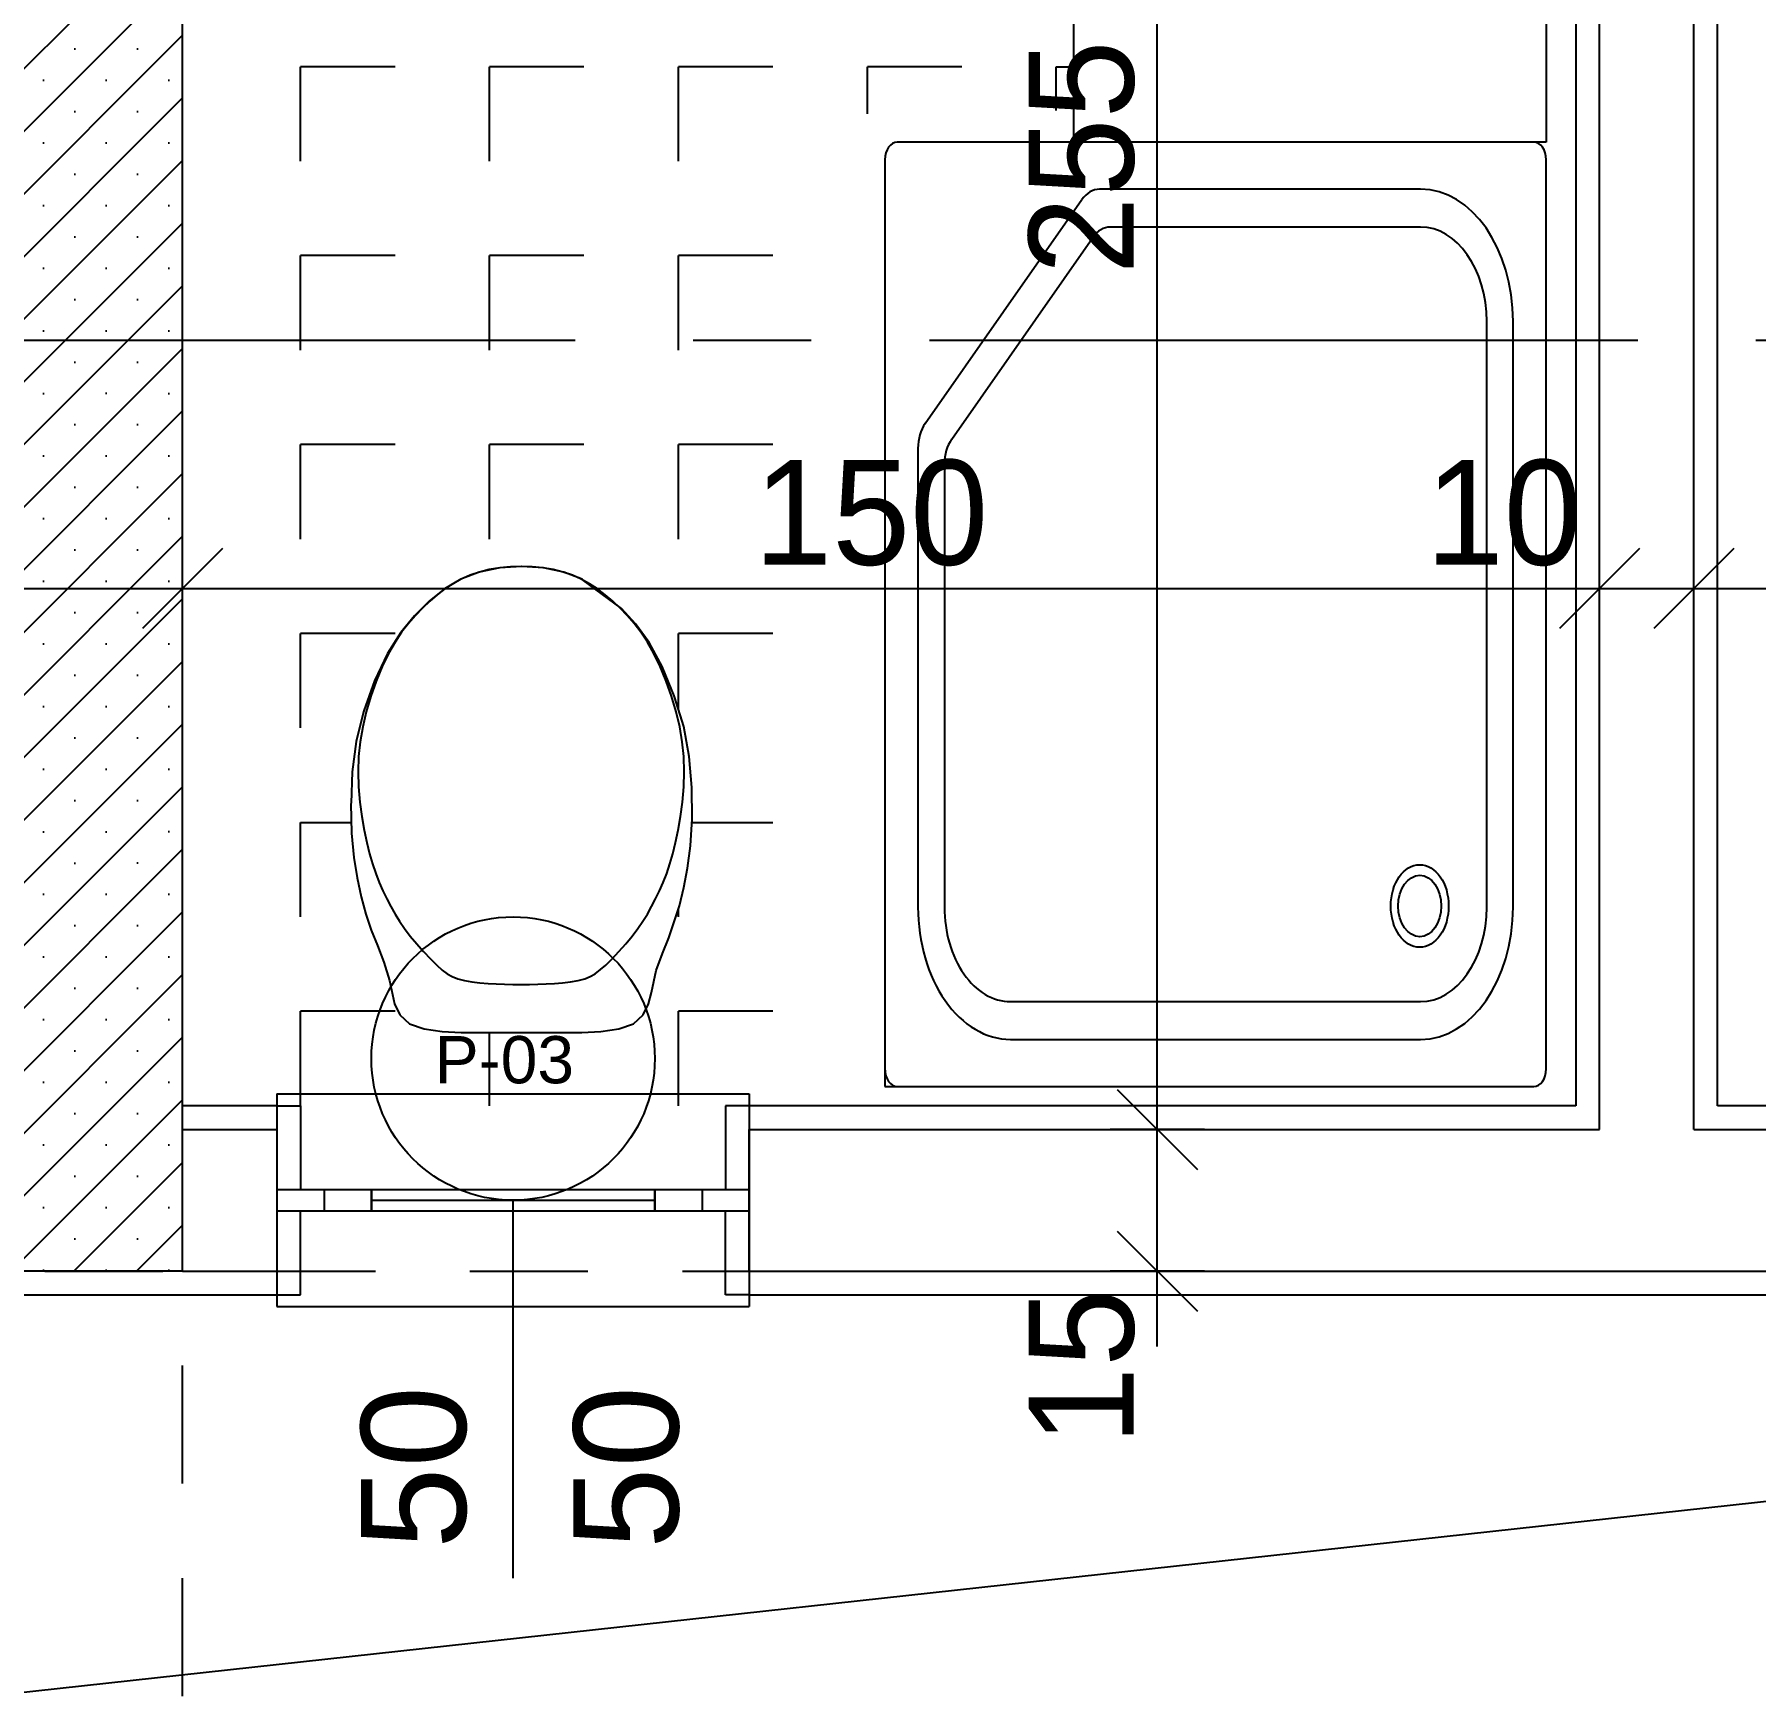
# Model space of a CAD drawing. Header units: metres. Extents: x -220 to 294, y -29 to 18.
# Drawn here: x -103.59 to -101.768, y -0.655 to 1.109 of the extents above; entities that cross this region are included whole.
import ezdxf

# ---------------------------------------------------------------- set-up
doc = ezdxf.new("R2010")
doc.units = ezdxf.units.M
doc.header["$MEASUREMENT"] = 0
doc.linetypes.add('CENTER2', pattern=[1.125, 0.75, -0.125, 0.125, -0.125])
doc.linetypes.add('HIDDEN2', pattern=[0.1875, 0.125, -0.0625])
for name, color, linetype in [('Aks', 7, 'Continuous'), ('Cizgi', 7, 'Continuous'), ('Duvar', 7, 'Continuous'), ('Kapi_Pencere', 7, 'Continuous'), ('Kutuphane', 7, 'Continuous'), ('Olculendirme', 7, 'Continuous'), ('Panel', 7, 'Continuous'), ('Standart', 7, 'Continuous'), ('Tarama', 7, 'Continuous')]:
    doc.layers.add(name, color=color, linetype=linetype)
doc.styles.add('arial_1_18', font='arial.ttf', dxfattribs={"height": 0.2})
doc.styles.add('comic sans ms_1_18', font='comic.ttf', dxfattribs={"height": 0.2})

msp = doc.modelspace()

# ---------------------------------------------------------------- hatches: boundary and pattern name
at = {"layer": 'Panel', "linetype": 'Continuous', "lineweight": -3}
h = msp.add_hatch(dxfattribs=at)
h.set_pattern_fill('SACNCR', color=59, scale=0.5, style=0)
h.paths.add_polyline_path([(-103.683, -0.2), (-103.683, 2.3), (-103.433, 2.3), (-103.433, -0.2)])

# ---------------------------------------------------------------- linework, layer by layer
at = {"layer": 'Aks', "color": 248, "linetype": 'HIDDEN2', "lineweight": -3}
for points in [[(-103.433, -3.575), (-103.433, 12.0099)], [(-114.1538, -0.2), (-94.6957, -0.2)]]:
    msp.add_lwpolyline(points, dxfattribs=at)
at = {"layer": 'Cizgi', "color": 1, "linetype": 'Continuous', "lineweight": -3}
msp.add_lwpolyline([(-114.1342, -1.8), (-99.5342, -0.2)], dxfattribs=at)
at = {"layer": 'Duvar', "color": 166, "linetype": 'Continuous', "lineweight": -3}
for points in [[(-101.933, -0.05), (-101.933, 2.5)], [(-101.833, -0.05), (-101.833, 2.5)], [(-103.433, -0.05), (-103.333, -0.05)], [(-103.333, -0.05), (-103.333, -0.2)], [(-102.833, -0.05), (-101.933, -0.05)], [(-102.833, -0.2), (-102.833, -0.05)], [(-101.833, -0.05), (-101.483, -0.05)], [(-103.433, -0.2), (-103.333, -0.2)], [(-102.833, -0.2), (-101.933, -0.2)], [(-101.933, -0.2), (-101.483, -0.2)]]:
    msp.add_lwpolyline(points, dxfattribs=at)
at = {"layer": 'Duvar', "color": 187, "linetype": 'Continuous', "lineweight": -3}
for points in [[(-101.808, -0.025), (-101.808, 2.5)], [(-101.958, 2.475), (-101.958, -0.025)], [(-103.333, -0.025), (-103.433, -0.025)], [(-103.333, -0.025), (-103.308, -0.025)], [(-103.308, -0.025), (-103.308, -0.1137)], [(-102.833, -0.025), (-102.858, -0.025)], [(-102.858, -0.025), (-102.858, -0.1137)], [(-101.958, -0.025), (-102.833, -0.025)], [(-101.483, -0.025), (-101.808, -0.025)], [(-103.308, -0.225), (-103.308, -0.1362)], [(-102.858, -0.225), (-102.858, -0.1362)], [(-105.883, -0.225), (-103.433, -0.225)], [(-103.433, -0.225), (-103.333, -0.225)], [(-103.333, -0.225), (-103.308, -0.225)], [(-102.833, -0.225), (-102.858, -0.225)], [(-102.833, -0.225), (-101.933, -0.225)], [(-101.933, -0.225), (-101.483, -0.225)]]:
    msp.add_lwpolyline(points, dxfattribs=at)
at = {"layer": 'Kapi_Pencere', "color": 98, "linetype": 'Continuous', "lineweight": -3}
for points in [[(-103.333, -0.0125), (-103.333, -0.1137)], [(-103.333, -0.0125), (-102.833, -0.0125)], [(-102.833, -0.0125), (-102.833, -0.1137)], [(-103.333, -0.1137), (-103.283, -0.1137)], [(-103.333, -0.1137), (-103.333, -0.1362)], [(-103.283, -0.1137), (-103.233, -0.1137)], [(-103.283, -0.1137), (-103.283, -0.1362)], [(-103.233, -0.1137), (-102.933, -0.1137)], [(-103.233, -0.1137), (-103.233, -0.1212)], [(-103.233, -0.1362), (-103.233, -0.1137)], [(-103.233, -0.1212), (-103.233, -0.1287)], [(-103.233, -0.125), (-102.933, -0.125)], [(-103.083, -0.525), (-103.083, -0.125)], [(-102.933, -0.1137), (-102.883, -0.1137)], [(-102.933, -0.1137), (-102.933, -0.1212)], [(-102.933, -0.1362), (-102.933, -0.1137)], [(-102.933, -0.1212), (-102.933, -0.1287)], [(-102.883, -0.1137), (-102.833, -0.1137)], [(-102.883, -0.1137), (-102.883, -0.1362)], [(-102.833, -0.1137), (-102.833, -0.1362)], [(-103.333, -0.1362), (-103.283, -0.1362)], [(-103.333, -0.1362), (-103.333, -0.2375)], [(-103.283, -0.1362), (-103.233, -0.1362)], [(-103.233, -0.1287), (-103.233, -0.1362)], [(-103.233, -0.1362), (-102.933, -0.1362)], [(-102.933, -0.1287), (-102.933, -0.1362)], [(-102.933, -0.1362), (-102.883, -0.1362)], [(-102.883, -0.1362), (-102.833, -0.1362)], [(-102.833, -0.1362), (-102.833, -0.2375)], [(-103.333, -0.2375), (-102.833, -0.2375)]]:
    msp.add_lwpolyline(points, dxfattribs=at)
msp.add_circle((-103.083, 0.025), 0.15, dxfattribs=at)
at = {"layer": 'Kutuphane', "color": 253, "linetype": 'Continuous', "lineweight": -3}
for points in [[(-102.4894, 0.9953), (-102.4894, 1.8453)], [(-101.9894, 1.8453), (-101.9894, 0.9953)], [(-102.0025, 0.9953), (-102.6763, 0.9953)], [(-101.9894, 0.9953), (-102.4894, 0.9953)], [(-102.6894, 0.9765), (-102.6894, -0.0047)], [(-101.9894, 0.014), (-101.9894, 0.9765)], [(-102.6467, 0.6974), (-102.4809, 0.9343)], [(-102.1224, 0.9453), (-102.4623, 0.9453)], [(-102.6187, 0.6808), (-102.4693, 0.8943)], [(-102.1224, 0.9053), (-102.4508, 0.9053)], [(-102.0524, 0.1853), (-102.0524, 0.8053)], [(-102.0244, 0.1853), (-102.0244, 0.8053)], [(-102.6544, 0.6709), (-102.6544, 0.1853)], [(-102.6264, 0.6543), (-102.6264, 0.1853)], [(-103.1382, 0.5325), (-103.1555, 0.5222)], [(-103.1379, 0.5325), (-103.1468, 0.5277)], [(-103.1188, 0.54), (-103.1382, 0.5325)], [(-103.1286, 0.5367), (-103.1379, 0.5325)], [(-103.1187, 0.54), (-103.1286, 0.5367)], [(-103.0971, 0.5444), (-103.1188, 0.54)], [(-103.1082, 0.5426), (-103.1187, 0.54)], [(-103.0972, 0.5445), (-103.1082, 0.5426)], [(-103.0859, 0.5456), (-103.0972, 0.5445)], [(-103.0741, 0.5459), (-103.0971, 0.5444)], [(-103.0744, 0.5459), (-103.0859, 0.5456)], [(-103.0629, 0.5456), (-103.0744, 0.5459)], [(-103.051, 0.5444), (-103.0741, 0.5459)], [(-103.0516, 0.5445), (-103.0629, 0.5456)], [(-103.0406, 0.5426), (-103.0516, 0.5445)], [(-103.0293, 0.54), (-103.051, 0.5444)], [(-103.0301, 0.54), (-103.0406, 0.5426)], [(-103.0202, 0.5367), (-103.0301, 0.54)], [(-103.01, 0.5325), (-103.0293, 0.54)], [(-103.0109, 0.5325), (-103.0202, 0.5367)], [(-103.002, 0.5277), (-103.0109, 0.5325)], [(-103.0098, 0.5323), (-103.01, 0.5325)], [(-102.9684, 0.5016), (-103.0098, 0.5323)], [(-103.1555, 0.5222), (-103.1717, 0.5092)], [(-103.1634, 0.516), (-103.1713, 0.5092)], [(-103.1552, 0.5222), (-103.1634, 0.516)], [(-103.1468, 0.5277), (-103.1552, 0.5222)], [(-102.9936, 0.5222), (-103.002, 0.5277)], [(-102.9854, 0.516), (-102.9936, 0.5222)], [(-102.9775, 0.5092), (-102.9854, 0.516)], [(-103.1873, 0.4937), (-103.2019, 0.476)], [(-103.1865, 0.4939), (-103.1938, 0.4855)], [(-103.1721, 0.509), (-103.1873, 0.4937)], [(-103.179, 0.5019), (-103.1865, 0.4939)], [(-103.1713, 0.5092), (-103.179, 0.5019)], [(-103.1717, 0.5092), (-103.1721, 0.509)], [(-102.9698, 0.5019), (-102.9775, 0.5092)], [(-102.9623, 0.4939), (-102.9698, 0.5019)], [(-102.9535, 0.4853), (-102.9684, 0.5016)], [(-102.955, 0.4855), (-102.9623, 0.4939)], [(-103.2019, 0.476), (-103.2161, 0.4537)], [(-103.201, 0.4763), (-103.2079, 0.4658)], [(-103.1938, 0.4855), (-103.201, 0.4763)], [(-102.9479, 0.4763), (-102.955, 0.4855)], [(-102.9391, 0.4656), (-102.9535, 0.4853)], [(-102.9409, 0.4658), (-102.9479, 0.4763)], [(-103.2079, 0.4658), (-103.2148, 0.4538)], [(-102.934, 0.4538), (-102.9409, 0.4658)], [(-102.9251, 0.44), (-102.9391, 0.4656)], [(-103.2161, 0.4537), (-103.2297, 0.425)], [(-103.2215, 0.4399), (-103.2279, 0.4246)], [(-103.2148, 0.4538), (-103.2215, 0.4399)], [(-102.9273, 0.4399), (-102.934, 0.4538)], [(-102.921, 0.4246), (-102.9273, 0.4399)], [(-102.9124, 0.4091), (-102.9251, 0.44)], [(-103.2297, 0.425), (-103.241, 0.393)], [(-103.2279, 0.4246), (-103.2336, 0.4085)], [(-102.9152, 0.4085), (-102.921, 0.4246)], [(-103.2336, 0.4085), (-103.2385, 0.3922)], [(-102.9104, 0.3922), (-102.9152, 0.4085)], [(-102.9121, 0.4081), (-102.9124, 0.4091)], [(-102.9024, 0.3764), (-102.9121, 0.4081)], [(-103.2415, 0.3921), (-103.2492, 0.3607)], [(-103.2385, 0.3922), (-103.2422, 0.3762)], [(-103.241, 0.393), (-103.2415, 0.3921)], [(-102.9066, 0.3762), (-102.9104, 0.3922)], [(-103.2422, 0.3762), (-103.2449, 0.3604)], [(-102.9039, 0.3604), (-102.9066, 0.3762)], [(-102.8965, 0.3448), (-102.9024, 0.3764)], [(-103.2492, 0.3607), (-103.2533, 0.3286)], [(-103.2449, 0.3604), (-103.2465, 0.3446)], [(-102.9023, 0.3446), (-102.9039, 0.3604)], [(-103.2533, 0.3286), (-103.2544, 0.2952)], [(-103.2465, 0.3446), (-103.247, 0.3287)], [(-103.247, 0.3287), (-103.2465, 0.3125)], [(-102.9024, 0.3125), (-102.9018, 0.3287)], [(-102.9018, 0.3287), (-102.9023, 0.3446)], [(-102.8939, 0.3119), (-102.8965, 0.3448)], [(-103.2465, 0.3125), (-103.2451, 0.2965)], [(-102.9038, 0.2965), (-102.9024, 0.3125)], [(-102.8939, 0.3116), (-102.8939, 0.3119)], [(-102.8935, 0.2787), (-102.8939, 0.3116)], [(-103.2544, 0.2952), (-103.2547, 0.2949)], [(-103.2547, 0.2949), (-103.254, 0.2636)], [(-103.2451, 0.2965), (-103.243, 0.2811)], [(-102.9058, 0.2811), (-102.9038, 0.2965)], [(-103.243, 0.2811), (-103.2405, 0.2667)], [(-102.9083, 0.2667), (-102.9058, 0.2811)], [(-102.8952, 0.2501), (-102.8935, 0.2787)], [(-103.254, 0.2636), (-103.2516, 0.2379)], [(-103.2405, 0.2667), (-103.2379, 0.2537)], [(-102.911, 0.2537), (-102.9083, 0.2667)], [(-103.2516, 0.2379), (-103.248, 0.2162)], [(-103.2379, 0.2537), (-103.235, 0.2419)], [(-103.235, 0.2419), (-103.2318, 0.231)], [(-102.917, 0.231), (-102.9139, 0.2419)], [(-102.9139, 0.2419), (-102.911, 0.2537)], [(-102.8983, 0.2267), (-102.8952, 0.2501)], [(-103.2318, 0.231), (-103.2284, 0.221)], [(-103.2284, 0.221), (-103.2248, 0.2115)], [(-102.9241, 0.2115), (-102.9204, 0.221)], [(-102.9204, 0.221), (-102.917, 0.231)], [(-102.9022, 0.206), (-102.8983, 0.2267)], [(-103.248, 0.2162), (-103.2437, 0.1962)], [(-103.2248, 0.2115), (-103.2209, 0.2026)], [(-103.2209, 0.2026), (-103.2167, 0.1941)], [(-102.9321, 0.1941), (-102.928, 0.2026)], [(-102.928, 0.2026), (-102.9241, 0.2115)], [(-102.9068, 0.1867), (-102.9022, 0.206)], [(-103.2437, 0.1962), (-103.2388, 0.1777)], [(-103.2167, 0.1941), (-103.2124, 0.1859)], [(-103.2124, 0.1859), (-103.208, 0.178)], [(-102.9408, 0.178), (-102.9364, 0.1859)], [(-102.9364, 0.1859), (-102.9321, 0.1941)], [(-102.9182, 0.1528), (-102.9068, 0.1867)], [(-103.2388, 0.1777), (-103.2331, 0.1609)], [(-103.208, 0.178), (-103.2032, 0.1703)], [(-103.2032, 0.1703), (-103.1979, 0.1626)], [(-102.9509, 0.1626), (-102.9456, 0.1703)], [(-102.9456, 0.1703), (-102.9408, 0.178)], [(-103.2331, 0.1609), (-103.2267, 0.1446)], [(-103.1979, 0.1626), (-103.1919, 0.1546)], [(-103.1919, 0.1546), (-103.185, 0.1464)], [(-103.185, 0.1464), (-103.1777, 0.1382)], [(-102.9711, 0.1382), (-102.9638, 0.1464)], [(-102.9638, 0.1464), (-102.9569, 0.1546)], [(-102.9569, 0.1546), (-102.9509, 0.1626)], [(-102.9249, 0.1362), (-102.9182, 0.1528)], [(-103.2267, 0.1446), (-103.2199, 0.1272)], [(-103.1777, 0.1382), (-103.1705, 0.1306)], [(-103.1705, 0.1306), (-103.1638, 0.1239)], [(-102.985, 0.1239), (-102.9783, 0.1306)], [(-102.9783, 0.1306), (-102.9711, 0.1382)], [(-102.9314, 0.1184), (-102.9249, 0.1362)], [(-103.2199, 0.1272), (-103.214, 0.1075)], [(-103.1638, 0.1239), (-103.1581, 0.1187)], [(-103.1581, 0.1187), (-103.1528, 0.1147)], [(-103.1528, 0.1147), (-103.1475, 0.1117)], [(-103.1475, 0.1117), (-103.1416, 0.1094)], [(-103.1416, 0.1094), (-103.1346, 0.1076)], [(-103.0143, 0.1076), (-103.0072, 0.1094)], [(-103.0072, 0.1094), (-103.0013, 0.1117)], [(-103.0013, 0.1117), (-102.996, 0.1147)], [(-102.996, 0.1147), (-102.985, 0.1239)], [(-102.9365, 0.0951), (-102.9314, 0.1184)], [(-103.214, 0.1075), (-103.2085, 0.0828)], [(-103.1346, 0.1076), (-103.1267, 0.1063)], [(-103.1267, 0.1063), (-103.1182, 0.1053)], [(-103.1182, 0.1053), (-103.1095, 0.1046)], [(-103.1095, 0.1046), (-103.1008, 0.104)], [(-103.1008, 0.104), (-103.092, 0.1036)], [(-103.092, 0.1036), (-103.0832, 0.1033)], [(-103.0832, 0.1033), (-103.0744, 0.1033)], [(-103.0744, 0.1033), (-103.0656, 0.1033)], [(-103.0656, 0.1033), (-103.0568, 0.1036)], [(-103.0568, 0.1036), (-103.0481, 0.104)], [(-103.0481, 0.104), (-103.0393, 0.1046)], [(-103.0393, 0.1046), (-103.0306, 0.1053)], [(-103.0306, 0.1053), (-103.0221, 0.1063)], [(-103.0221, 0.1063), (-103.0143, 0.1076)], [(-102.9396, 0.0828), (-102.9365, 0.0951)], [(-103.2085, 0.0828), (-103.2028, 0.0712)], [(-102.9454, 0.0712), (-102.9396, 0.0828)], [(-102.5564, 0.0853), (-102.1224, 0.0853)], [(-103.2028, 0.0712), (-103.1928, 0.0619)], [(-103.1928, 0.0619), (-103.177, 0.0564)], [(-103.177, 0.0564), (-103.158, 0.0536)], [(-102.9902, 0.0536), (-102.9711, 0.0564)], [(-102.9711, 0.0564), (-102.9554, 0.0619)], [(-102.9554, 0.0619), (-102.9454, 0.0712)], [(-103.158, 0.0536), (-103.138, 0.0527)], [(-103.138, 0.0527), (-103.1378, 0.0527)], [(-103.1378, 0.0527), (-103.1193, 0.0527)], [(-103.1193, 0.0527), (-103.1046, 0.0527)], [(-103.1046, 0.0527), (-103.0928, 0.0527)], [(-103.0928, 0.0527), (-103.083, 0.0527)], [(-103.083, 0.0527), (-103.083, 0.0527)], [(-103.083, 0.0527), (-103.0741, 0.0527)], [(-103.0741, 0.0527), (-103.0652, 0.0527)], [(-103.0652, 0.0527), (-103.0652, 0.0527)], [(-103.0652, 0.0527), (-103.0554, 0.0527)], [(-103.0554, 0.0527), (-103.0436, 0.0527)], [(-103.0436, 0.0527), (-103.029, 0.0527)], [(-103.029, 0.0527), (-103.0104, 0.0527)], [(-103.0104, 0.0527), (-103.0102, 0.0527)], [(-103.0102, 0.0527), (-102.9902, 0.0536)], [(-102.5564, 0.0453), (-102.1224, 0.0453)], [(-102.6894, -0.0047), (-102.0025, -0.0047)]]:
    msp.add_lwpolyline(points, dxfattribs=at)
for centre, major_axis, start_param, end_param in [((-102.6763, 0.9765), (0, 0.0187), 0, 1.570796), ((-102.0025, 0.9765), (0, 0.0187), -1.570796, 0), ((-102.4623, 0.9078), (0, 0.0375), 0, 0.785398), ((-102.1224, 0.8053), (0, 0.14), -1.570796, 0), ((-102.4508, 0.8678), (0, 0.0375), 0, 0.785398), ((-102.1224, 0.8053), (0, 0.1), -1.570796, 0), ((-102.6282, 0.6709), (0, 0.0375), 0.785398, 1.570796), ((-102.6002, 0.6543), (0, 0.0375), 0.785398, 1.570796), ((-102.5564, 0.1853), (0, 0.14), 1.570796, 3.141593), ((-102.5564, 0.1853), (0, 0.1), 1.570796, 3.141593), ((-102.1224, 0.1853), (0, 0.1), 3.141593, 4.712389), ((-102.1224, 0.1853), (0, 0.14), 3.141593, 4.712389), ((-102.6763, 0.014), (0, 0.0187), 1.570796, 3.141593), ((-102.0025, 0.014), (0, 0.0187), 3.141593, 4.712389)]:
    msp.add_ellipse(centre, major_axis=major_axis, ratio=0.7, start_param=start_param, end_param=end_param, dxfattribs=at)
for major_axis in [(0, 0.0437), (0, 0.0325)]:
    msp.add_ellipse((-102.1233, 0.1865), major_axis=major_axis, ratio=0.7, dxfattribs=at)
at = {"layer": 'Olculendirme', "color": 47, "linetype": 'Continuous', "lineweight": -3}
for points in [[(-102.4011, -0.28), (-102.4011, 8.58)], [(-103.433, 0.4727), (-103.433, 0.5727)], [(-101.933, 0.4727), (-101.933, 0.5727)], [(-101.833, 0.4727), (-101.833, 0.5727)], [(-113.263, 0.5227), (-98.9542, 0.5227)], [(-102.3511, -0.05), (-102.4511, -0.05)], [(-102.3511, -0.2), (-102.4511, -0.2)]]:
    msp.add_lwpolyline(points, dxfattribs=at)
at = {"layer": 'Olculendirme', "color": 59, "linetype": 'Continuous', "lineweight": -3}
for points in [[(-103.3906, 0.5651), (-103.4754, 0.4802)], [(-101.8906, 0.5651), (-101.9754, 0.4802)], [(-101.7906, 0.5651), (-101.8754, 0.4802)], [(-102.4435, -0.0076), (-102.3586, -0.0924)], [(-102.4435, -0.1576), (-102.3586, -0.2424)]]:
    msp.add_lwpolyline(points, dxfattribs=at)
at = {"layer": 'Panel', "color": 177, "linetype": 'Continuous', "lineweight": -3}
for points in [[(-103.433, -0.2), (-103.433, 2.3)], [(-103.433, -0.2), (-103.683, -0.2)]]:
    msp.add_lwpolyline(points, dxfattribs=at)
at = {"layer": 'Standart', "color": 250, "linetype": 'CENTER2', "lineweight": -3}
msp.add_lwpolyline([(-113.8924, 0.7855), (-94.0509, 0.7855)], dxfattribs=at)
at = {"layer": 'Tarama', "color": 133, "linetype": 'Continuous', "lineweight": -3}
for points in [[(-103.208, 1.075), (-103.308, 1.075)], [(-103.308, 0.975), (-103.308, 1.075)], [(-103.008, 1.075), (-103.108, 1.075)], [(-103.108, 0.975), (-103.108, 1.075)], [(-102.808, 1.075), (-102.908, 1.075)], [(-102.908, 0.975), (-102.908, 1.075)], [(-102.608, 1.075), (-102.708, 1.075)], [(-102.708, 1.0251), (-102.708, 1.075)], [(-102.508, 1.075), (-102.4894, 1.075)], [(-102.508, 1.0285), (-102.508, 1.075)], [(-103.208, 0.875), (-103.308, 0.875)], [(-103.308, 0.775), (-103.308, 0.875)], [(-103.008, 0.875), (-103.108, 0.875)], [(-103.108, 0.775), (-103.108, 0.875)], [(-102.808, 0.875), (-102.908, 0.875)], [(-102.908, 0.775), (-102.908, 0.875)], [(-103.208, 0.675), (-103.308, 0.675)], [(-103.308, 0.575), (-103.308, 0.675)], [(-103.008, 0.675), (-103.108, 0.675)], [(-103.108, 0.575), (-103.108, 0.675)], [(-102.808, 0.675), (-102.908, 0.675)], [(-102.908, 0.575), (-102.908, 0.675)], [(-103.208, 0.475), (-103.308, 0.475)], [(-103.308, 0.375), (-103.308, 0.475)], [(-102.808, 0.475), (-102.908, 0.475)], [(-102.908, 0.3948), (-102.908, 0.475)], [(-103.308, 0.275), (-103.2543, 0.275)], [(-103.308, 0.175), (-103.308, 0.275)], [(-102.8938, 0.275), (-102.808, 0.275)], [(-102.908, 0.175), (-102.908, 0.1829)], [(-103.208, 0.075), (-103.308, 0.075)], [(-103.308, -0.025), (-103.308, 0.075)], [(-102.808, 0.075), (-102.908, 0.075)], [(-102.908, -0.025), (-102.908, 0.075)], [(-103.108, -0.025), (-103.108, 0.0527)]]:
    msp.add_lwpolyline(points, dxfattribs=at)

# ---------------------------------------------------------------- texts
at = {"layer": 'Kapi_Pencere', "color": 98, "linetype": 'Continuous', "lineweight": -3, "style": 'arial_1_18'}
msp.add_text('P-03', height=0.05, dxfattribs=at).set_placement((-103.166, -0.0012))
for p in [(-103.133, -0.4942), (-102.908, -0.4942)]:
    msp.add_text('50', height=0.11111, rotation=90, dxfattribs=at).set_placement(p)
at = {"layer": 'Olculendirme', "color": 19, "linetype": 'Continuous', "lineweight": -3, "style": 'comic sans ms_1_18'}
for s, p in [('255', (-102.4261, 0.855)), ('15', (-102.4261, -0.384))]:
    msp.add_text(s, height=0.11111, rotation=90, dxfattribs=at).set_placement(p)
for s, p in [('150', (-102.8279, 0.5477)), ('10', (-102.117, 0.5477))]:
    msp.add_text(s, height=0.11111, dxfattribs=at).set_placement(p)

doc.saveas('drawing.dxf')
